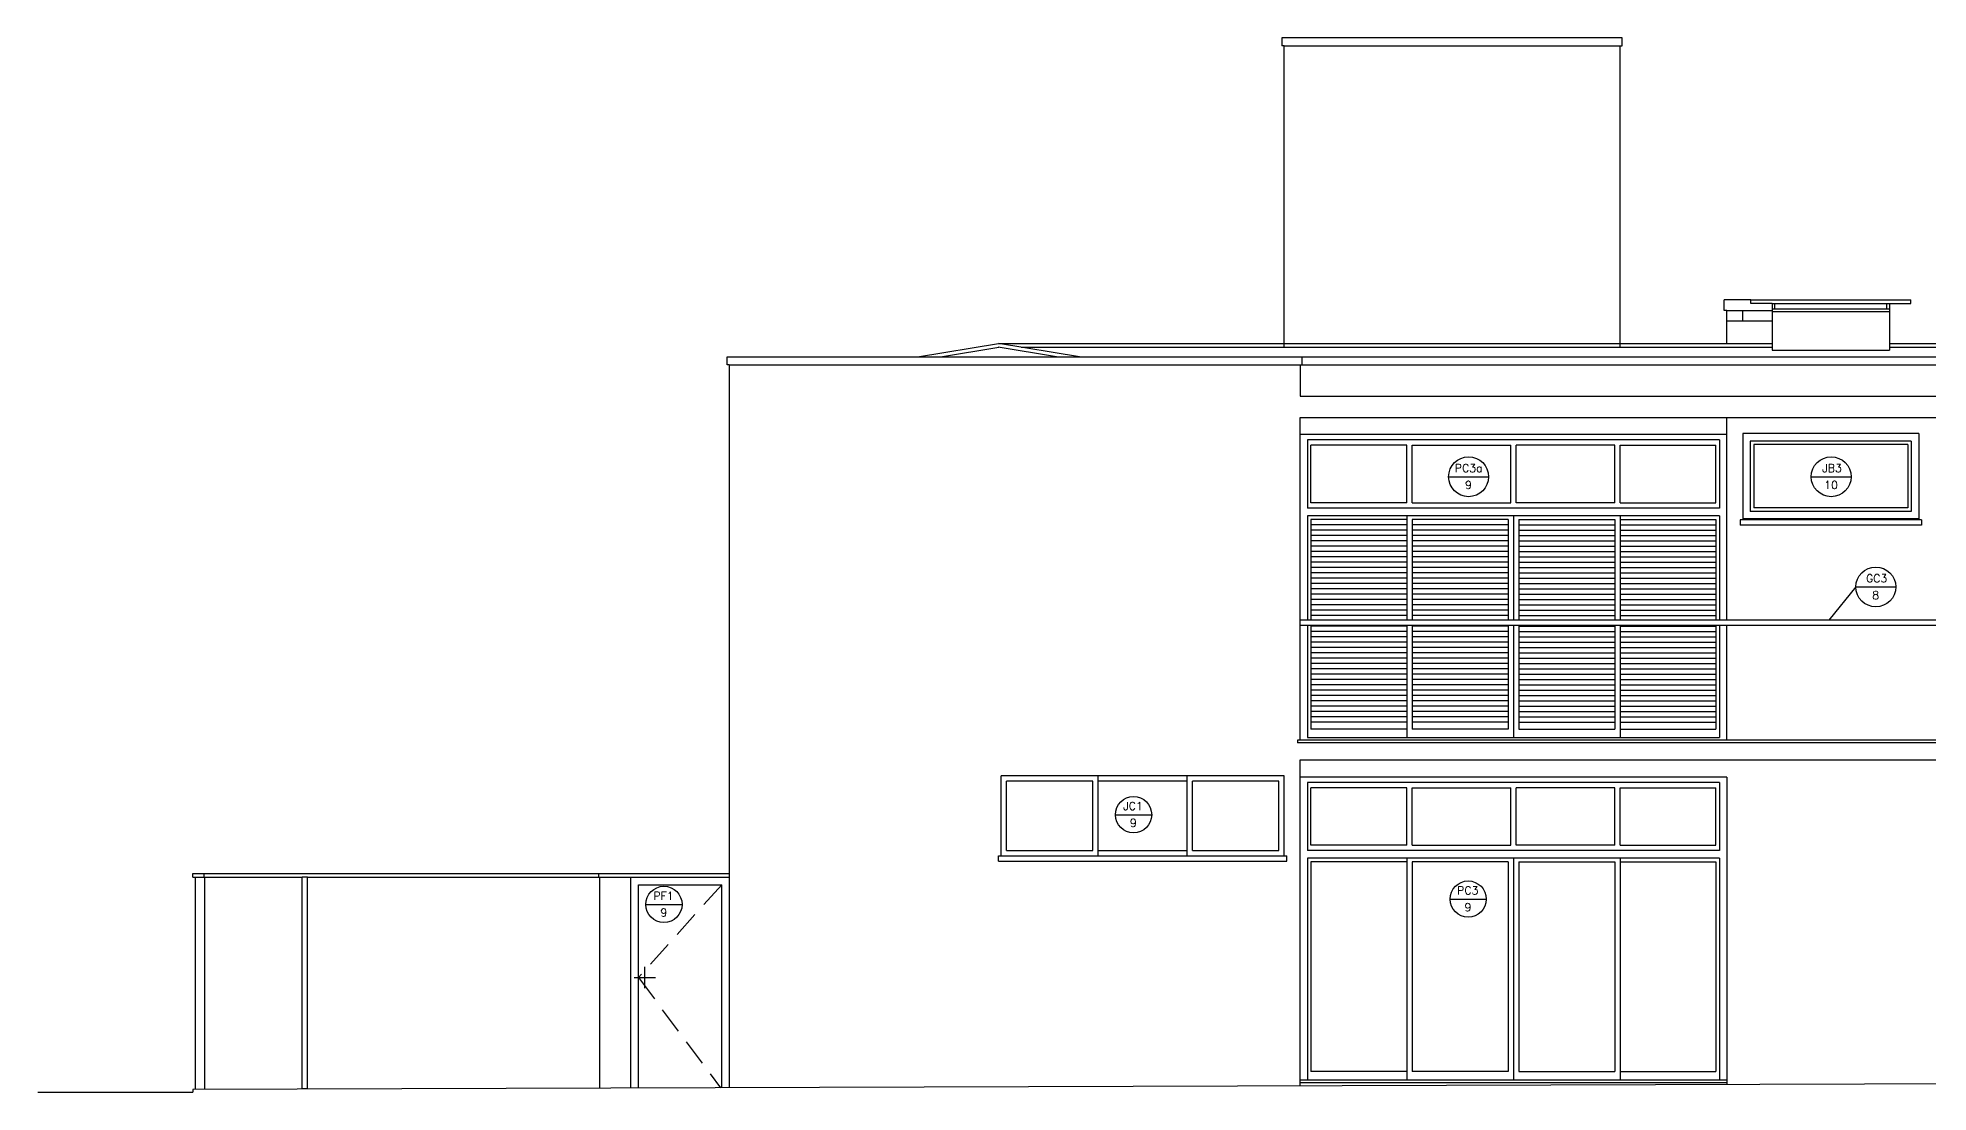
# Model space of a CAD drawing. Header units: millimetres. Extents: x 681.3 to 771.6, y 146.7 to 157.9.
# Drawn here: x 734.21 to 751.93, y 148.05 to 157.93 of the extents above; entities that cross this region are included whole.
import ezdxf

# ---------------------------------------------------------------- set-up
doc = ezdxf.new("R2010")
doc.units = ezdxf.units.MM
doc.linetypes.add('HIDDEN', pattern=[0.375, 0.25, -0.125])
for name, color, linetype in [('CAIX', 2, 'Continuous'), ('CAIXN', 7, 'Continuous'), ('LPROJ', 7, 'HIDDEN'), ('LVISTA', 1, 'Continuous'), ('LVISTA01', 8, 'Continuous'), ('LVISTA02', 1, 'Continuous'), ('LVISTA03', 4, 'Continuous'), ('NOTAS', 2, 'Continuous')]:
    doc.layers.add(name, color=color, linetype=linetype)
doc.styles.add('60-50', font='romans.shx', dxfattribs={"height": 0.075})

msp = doc.modelspace()

# ---------------------------------------------------------------- linework, layer by layer
at = {"layer": 'CAIX'}
for p, q in [((736.693, 148.083), (736.693, 150.063)), ((736.743, 150.063), (736.693, 150.063)), ((736.743, 148.083), (736.743, 150.063)), ((736.693, 148.083), (736.743, 148.083))]:
    msp.add_line(p, q, dxfattribs=at)
at = {"layer": 'CAIXN', "color": 8, "ltscale": 0.5}
for p, q in [((747.436, 153.818), (747.81, 153.818)), ((750.834, 153.818), (751.208, 153.818)), ((751.252, 152.785), (750.998, 152.473)), ((751.252, 152.785), (751.626, 152.785)), ((744.313, 150.65), (744.653, 150.65)), ((739.912, 149.809), (740.252, 149.809)), ((747.449, 149.859), (747.789, 149.859))]:
    msp.add_line(p, q, dxfattribs=at)
for centre, radius in [((747.623, 153.818), 0.187), ((751.021, 153.818), 0.187), ((751.439, 152.785), 0.187), ((744.483, 150.65), 0.17), ((740.082, 149.809), 0.17), ((747.619, 149.859), 0.17)]:
    msp.add_circle(centre, radius, dxfattribs=at)
at = {"layer": 'LPROJ'}
for p, q in [((740.623, 149.993), (739.843, 149.123)), ((739.843, 149.123), (740.611, 148.089))]:
    msp.add_line(p, q, dxfattribs=at)
at = {"layer": 'LVISTA', "color": 4}
for p, q in [((750.268, 155.478), (751.768, 155.478)), ((750.268, 155.443), (750.268, 155.478)), ((750.468, 155.443), (750.268, 155.443)), ((750.468, 155.443), (750.468, 155.005)), ((751.568, 155.443), (751.568, 155.005)), ((751.568, 155.443), (751.768, 155.443)), ((751.768, 155.443), (751.768, 155.478))]:
    msp.add_line(p, q, dxfattribs=at)
at = {"layer": 'LVISTA'}
for p, q in [((750.468, 155.443), (751.568, 155.443)), ((750.468, 155.393), (751.568, 155.393)), ((750.493, 155.393), (750.493, 155.443)), ((751.543, 155.393), (751.543, 155.443)), ((750.468, 155.368), (751.568, 155.368)), ((750.468, 155.005), (751.568, 155.005))]:
    msp.add_line(p, q, dxfattribs=at)
at = {"layer": 'LVISTA01'}
for p, q in [((750.018, 155.378), (750.018, 155.478)), ((750.268, 155.478), (750.018, 155.478)), ((750.043, 155.378), (750.018, 155.378)), ((750.043, 155.067), (750.043, 155.378)), ((750.043, 155.378), (750.468, 155.378)), ((750.193, 155.278), (750.193, 155.378)), ((750.468, 155.278), (750.043, 155.278)), ((742.673, 154.943), (743.22, 155.032)), ((743.762, 154.943), (743.215, 155.032)), ((743.43, 155.032), (750.468, 155.032)), ((751.568, 155.032), (757.768, 155.032)), ((750.043, 154.213), (746.043, 154.213)), ((746.113, 154.163), (746.113, 153.523)), ((749.973, 154.163), (746.113, 154.163)), ((749.973, 154.163), (749.973, 153.523)), ((750.263, 154.153), (750.263, 153.493)), ((751.772, 154.153), (750.263, 154.153)), ((751.772, 154.153), (751.772, 153.493)), ((747.043, 154.113), (746.145, 154.113)), ((746.145, 153.573), (746.145, 154.113)), ((747.043, 153.573), (747.043, 154.113)), ((747.093, 153.573), (747.093, 154.113)), ((747.093, 154.113), (748.018, 154.113)), ((748.018, 153.573), (748.018, 154.113)), ((748.993, 154.113), (748.068, 154.113)), ((748.068, 153.573), (748.068, 154.113)), ((748.993, 153.573), (748.993, 154.113)), ((749.043, 154.113), (749.94, 154.113)), ((749.043, 153.573), (749.043, 154.113)), ((749.94, 153.573), (749.94, 154.113)), ((750.295, 154.121), (750.295, 153.526)), ((751.74, 154.121), (750.295, 154.121)), ((751.74, 154.121), (751.74, 153.526)), ((749.973, 153.523), (746.113, 153.523)), ((749.973, 153.453), (746.113, 153.453)), ((746.113, 153.453), (746.113, 152.473)), ((747.043, 153.573), (746.145, 153.573)), ((747.043, 153.453), (747.043, 152.473)), ((747.093, 153.573), (748.018, 153.573)), ((748.043, 153.453), (748.043, 152.473)), ((748.993, 153.573), (748.068, 153.573)), ((749.043, 153.573), (749.94, 153.573)), ((749.043, 153.453), (749.043, 152.473)), ((749.973, 153.453), (749.973, 152.473)), ((751.772, 153.493), (750.263, 153.493)), ((751.74, 153.526), (750.295, 153.526)), ((746.145, 153.417), (746.145, 152.473)), ((747.043, 153.417), (746.145, 153.417)), ((747.043, 153.367), (746.145, 153.367)), ((747.043, 153.317), (746.145, 153.317)), ((747.043, 153.267), (746.145, 153.267)), ((747.993, 153.417), (747.093, 153.417)), ((747.093, 153.417), (747.093, 152.473)), ((747.993, 153.367), (747.093, 153.367)), ((747.993, 153.317), (747.093, 153.317)), ((747.993, 153.267), (747.093, 153.267)), ((747.993, 153.417), (747.993, 152.473)), ((748.093, 153.417), (748.993, 153.417)), ((748.093, 153.417), (748.093, 152.473)), ((748.093, 153.367), (748.993, 153.367)), ((748.093, 153.317), (748.993, 153.317)), ((748.093, 153.267), (748.993, 153.267)), ((748.993, 153.417), (748.993, 152.473)), ((749.043, 153.417), (749.94, 153.417)), ((749.043, 153.367), (749.94, 153.367)), ((749.043, 153.317), (749.94, 153.317)), ((749.043, 153.267), (749.94, 153.267)), ((749.94, 153.417), (749.94, 152.473)), ((747.043, 153.217), (746.145, 153.217)), ((747.043, 153.167), (746.145, 153.167)), ((747.043, 153.117), (746.145, 153.117)), ((747.043, 153.067), (746.145, 153.067)), ((747.993, 153.217), (747.093, 153.217)), ((747.993, 153.167), (747.093, 153.167)), ((747.993, 153.117), (747.093, 153.117)), ((747.993, 153.067), (747.093, 153.067)), ((748.093, 153.217), (748.993, 153.217)), ((748.093, 153.167), (748.993, 153.167)), ((748.093, 153.117), (748.993, 153.117)), ((748.093, 153.067), (748.993, 153.067)), ((749.043, 153.217), (749.94, 153.217)), ((749.043, 153.167), (749.94, 153.167)), ((749.043, 153.117), (749.94, 153.117)), ((749.043, 153.067), (749.94, 153.067)), ((747.043, 153.017), (746.145, 153.017)), ((747.043, 152.967), (746.145, 152.967)), ((747.043, 152.917), (746.145, 152.917)), ((747.993, 153.017), (747.093, 153.017)), ((747.993, 152.967), (747.093, 152.967)), ((747.993, 152.917), (747.093, 152.917)), ((748.093, 153.017), (748.993, 153.017)), ((748.093, 152.967), (748.993, 152.967)), ((748.093, 152.917), (748.993, 152.917)), ((749.043, 153.017), (749.94, 153.017)), ((749.043, 152.967), (749.94, 152.967)), ((749.043, 152.917), (749.94, 152.917)), ((747.043, 152.867), (746.145, 152.867)), ((747.043, 152.817), (746.145, 152.817)), ((747.043, 152.767), (746.145, 152.767)), ((747.043, 152.717), (746.145, 152.717)), ((747.993, 152.867), (747.093, 152.867)), ((747.993, 152.817), (747.093, 152.817)), ((747.993, 152.767), (747.093, 152.767)), ((747.993, 152.717), (747.093, 152.717)), ((748.093, 152.867), (748.993, 152.867)), ((748.093, 152.817), (748.993, 152.817)), ((748.093, 152.767), (748.993, 152.767)), ((748.093, 152.717), (748.993, 152.717)), ((749.043, 152.867), (749.94, 152.867)), ((749.043, 152.817), (749.94, 152.817)), ((749.043, 152.767), (749.94, 152.767)), ((749.043, 152.717), (749.94, 152.717)), ((747.043, 152.667), (746.145, 152.667)), ((747.043, 152.617), (746.145, 152.617)), ((747.043, 152.567), (746.145, 152.567)), ((747.993, 152.667), (747.093, 152.667)), ((747.993, 152.617), (747.093, 152.617)), ((747.993, 152.567), (747.093, 152.567)), ((748.093, 152.667), (748.993, 152.667)), ((748.093, 152.617), (748.993, 152.617)), ((748.093, 152.567), (748.993, 152.567)), ((749.043, 152.667), (749.94, 152.667)), ((749.043, 152.617), (749.94, 152.617)), ((749.043, 152.567), (749.94, 152.567)), ((746.113, 152.423), (746.113, 151.373)), ((747.043, 152.517), (746.145, 152.517)), ((746.145, 152.423), (746.145, 151.453)), ((747.043, 152.417), (746.145, 152.417)), ((747.043, 152.367), (746.145, 152.367)), ((747.043, 152.423), (747.043, 151.373)), ((747.993, 152.517), (747.093, 152.517)), ((747.093, 152.423), (747.093, 151.453)), ((747.993, 152.417), (747.093, 152.417)), ((747.993, 152.367), (747.093, 152.367)), ((747.993, 152.423), (747.993, 151.453)), ((748.043, 152.423), (748.043, 151.373)), ((748.093, 152.517), (748.993, 152.517)), ((748.093, 152.423), (748.093, 151.453)), ((748.093, 152.417), (748.993, 152.417)), ((748.093, 152.367), (748.993, 152.367)), ((748.993, 152.423), (748.993, 151.453)), ((749.043, 152.517), (749.94, 152.517)), ((749.043, 152.423), (749.043, 151.373)), ((749.043, 152.417), (749.94, 152.417)), ((749.043, 152.367), (749.94, 152.367)), ((749.94, 152.423), (749.94, 151.453)), ((749.973, 152.423), (749.973, 151.373)), ((747.043, 152.317), (746.145, 152.317)), ((747.043, 152.267), (746.145, 152.267)), ((747.043, 152.217), (746.145, 152.217)), ((747.993, 152.317), (747.093, 152.317)), ((747.993, 152.267), (747.093, 152.267)), ((747.993, 152.217), (747.093, 152.217)), ((748.093, 152.317), (748.993, 152.317)), ((748.093, 152.267), (748.993, 152.267)), ((748.093, 152.217), (748.993, 152.217)), ((749.043, 152.317), (749.94, 152.317)), ((749.043, 152.267), (749.94, 152.267)), ((749.043, 152.217), (749.94, 152.217)), ((747.043, 152.167), (746.145, 152.167)), ((747.043, 152.117), (746.145, 152.117)), ((747.043, 152.067), (746.145, 152.067)), ((747.043, 152.017), (746.145, 152.017)), ((747.993, 152.167), (747.093, 152.167)), ((747.993, 152.117), (747.093, 152.117)), ((747.993, 152.067), (747.093, 152.067)), ((747.993, 152.017), (747.093, 152.017)), ((748.093, 152.167), (748.993, 152.167)), ((748.093, 152.117), (748.993, 152.117)), ((748.093, 152.067), (748.993, 152.067)), ((748.093, 152.017), (748.993, 152.017)), ((749.043, 152.167), (749.94, 152.167)), ((749.043, 152.117), (749.94, 152.117)), ((749.043, 152.067), (749.94, 152.067)), ((749.043, 152.017), (749.94, 152.017)), ((747.043, 151.967), (746.145, 151.967)), ((747.043, 151.917), (746.145, 151.917)), ((747.043, 151.867), (746.145, 151.867)), ((747.993, 151.967), (747.093, 151.967)), ((747.993, 151.917), (747.093, 151.917)), ((747.993, 151.867), (747.093, 151.867)), ((748.093, 151.967), (748.993, 151.967)), ((748.093, 151.917), (748.993, 151.917)), ((748.093, 151.867), (748.993, 151.867)), ((749.043, 151.967), (749.94, 151.967)), ((749.043, 151.917), (749.94, 151.917)), ((749.043, 151.867), (749.94, 151.867)), ((747.043, 151.817), (746.145, 151.817)), ((747.043, 151.767), (746.145, 151.767)), ((747.043, 151.717), (746.145, 151.717)), ((747.043, 151.667), (746.145, 151.667)), ((747.993, 151.817), (747.093, 151.817)), ((747.993, 151.767), (747.093, 151.767)), ((747.993, 151.717), (747.093, 151.717)), ((747.993, 151.667), (747.093, 151.667)), ((748.093, 151.817), (748.993, 151.817)), ((748.093, 151.767), (748.993, 151.767)), ((748.093, 151.717), (748.993, 151.717)), ((748.093, 151.667), (748.993, 151.667)), ((749.043, 151.817), (749.94, 151.817)), ((749.043, 151.767), (749.94, 151.767)), ((749.043, 151.717), (749.94, 151.717)), ((749.043, 151.667), (749.94, 151.667)), ((747.043, 151.617), (746.145, 151.617)), ((747.043, 151.567), (746.145, 151.567)), ((747.043, 151.517), (746.145, 151.517)), ((747.993, 151.617), (747.093, 151.617)), ((747.993, 151.567), (747.093, 151.567)), ((747.993, 151.517), (747.093, 151.517)), ((748.093, 151.617), (748.993, 151.617)), ((748.093, 151.567), (748.993, 151.567)), ((748.093, 151.517), (748.993, 151.517)), ((749.043, 151.617), (749.94, 151.617)), ((749.043, 151.567), (749.94, 151.567)), ((749.043, 151.517), (749.94, 151.517)), ((746.113, 151.373), (749.973, 151.373)), ((747.043, 151.453), (746.145, 151.453)), ((747.993, 151.453), (747.093, 151.453)), ((748.093, 151.453), (748.993, 151.453)), ((749.043, 151.453), (749.94, 151.453)), ((746.113, 150.953), (746.113, 150.313)), ((749.973, 150.953), (746.113, 150.953)), ((749.973, 150.953), (749.973, 150.313)), ((747.043, 150.903), (746.145, 150.903)), ((746.145, 150.363), (746.145, 150.903)), ((747.043, 150.363), (747.043, 150.903)), ((747.093, 150.363), (747.093, 150.903)), ((747.093, 150.903), (748.018, 150.903)), ((748.018, 150.363), (748.018, 150.903)), ((748.993, 150.903), (748.068, 150.903)), ((748.068, 150.363), (748.068, 150.903)), ((748.993, 150.363), (748.993, 150.903)), ((749.043, 150.903), (749.94, 150.903)), ((749.043, 150.363), (749.043, 150.903)), ((749.94, 150.363), (749.94, 150.903)), ((749.973, 150.313), (746.113, 150.313)), ((749.973, 150.243), (746.113, 150.243)), ((746.113, 150.243), (746.113, 148.163)), ((747.043, 150.363), (746.145, 150.363)), ((747.043, 150.243), (747.043, 148.163)), ((747.093, 150.363), (748.018, 150.363)), ((748.043, 150.243), (748.043, 148.163)), ((748.993, 150.363), (748.068, 150.363)), ((749.043, 150.363), (749.94, 150.363)), ((749.043, 150.243), (749.043, 148.163)), ((749.973, 150.243), (749.973, 148.163)), ((746.145, 150.207), (746.145, 148.243)), ((747.043, 150.207), (746.145, 150.207)), ((747.993, 150.207), (747.093, 150.207)), ((747.093, 150.207), (747.093, 148.243)), ((747.993, 150.207), (747.993, 148.243)), ((748.093, 150.207), (748.993, 150.207)), ((748.093, 150.207), (748.093, 148.243)), ((748.993, 150.207), (748.993, 148.243)), ((749.043, 150.207), (749.94, 150.207)), ((749.94, 150.207), (749.94, 148.243)), ((747.043, 148.243), (746.145, 148.243)), ((747.993, 148.243), (747.093, 148.243)), ((748.093, 148.243), (748.993, 148.243)), ((749.043, 148.243), (749.94, 148.243))]:
    msp.add_line(p, q, dxfattribs=at)
at = {"layer": 'LVISTA02', "color": 3}
for p, q in [((749.063, 157.933), (745.873, 157.933)), ((745.873, 157.933), (745.873, 157.858)), ((745.893, 157.858), (745.873, 157.858)), ((745.893, 155.032), (745.893, 157.858)), ((749.043, 155.032), (749.043, 157.858)), ((749.043, 157.858), (749.063, 157.858)), ((749.063, 157.858), (749.063, 157.933)), ((735.668, 150.063), (735.668, 150.098)), ((735.668, 150.098), (739.472, 150.098)), ((735.693, 148.073), (735.693, 150.063))]:
    msp.add_line(p, q, dxfattribs=at)
at = {"layer": 'LVISTA02'}
for p, q in [((745.893, 157.858), (749.043, 157.858)), ((740.693, 154.868), (746.043, 154.868)), ((746.063, 154.868), (760.593, 154.868)), ((750.193, 154.223), (750.193, 153.423)), ((751.843, 154.223), (750.193, 154.223)), ((751.843, 154.223), (751.843, 153.423)), ((751.843, 153.423), (750.193, 153.423)), ((751.868, 153.415), (750.168, 153.415)), ((750.168, 153.415), (750.168, 153.365)), ((751.868, 153.365), (750.168, 153.365)), ((751.868, 153.415), (751.868, 153.365)), ((746.018, 151.348), (746.018, 151.323)), ((746.043, 151.348), (746.018, 151.348)), ((760.593, 151.323), (746.018, 151.323)), ((743.243, 150.265), (743.243, 151.013)), ((745.893, 151.013), (743.243, 151.013)), ((745.893, 150.265), (745.893, 151.013)), ((750.043, 151.003), (746.043, 151.003)), ((750.043, 151.003), (750.043, 148.118)), ((743.218, 150.265), (745.918, 150.265)), ((743.218, 150.215), (743.218, 150.265)), ((745.918, 150.215), (745.918, 150.265)), ((735.668, 150.063), (736.693, 150.063)), ((735.772, 150.063), (735.772, 150.098)), ((735.78, 148.073), (735.78, 150.063)), ((736.743, 150.063), (740.693, 150.063)), ((739.773, 148.086), (739.773, 150.063)), ((740.693, 150.098), (740.693, 148.089)), ((743.218, 150.215), (745.918, 150.215)), ((739.843, 148.086), (739.843, 149.993)), ((739.843, 149.993), (740.623, 149.993)), ((740.623, 148.089), (740.623, 149.993)), ((746.043, 148.163), (750.043, 148.163)), ((746.043, 148.138), (750.043, 148.138))]:
    msp.add_line(p, q, dxfattribs=at)
at = {"layer": 'LVISTA02', "color": 5}
for p, q in [((742.458, 154.943), (743.218, 155.067)), ((743.977, 154.943), (743.218, 155.067)), ((750.043, 152.473), (750.043, 154.373)), ((750.043, 151.348), (750.043, 152.423)), ((739.472, 150.063), (739.472, 150.098)), ((739.472, 150.098), (740.693, 150.098)), ((739.48, 148.085), (739.48, 150.063))]:
    msp.add_line(p, q, dxfattribs=at)
at = {"layer": 'LVISTA02', "color": 4}
for p, q in [((743.218, 155.067), (750.468, 155.067)), ((751.568, 155.067), (757.768, 155.067))]:
    msp.add_line(p, q, dxfattribs=at)
at = {"layer": 'LVISTA02', "color": 8}
for p, q in [((743.293, 150.315), (743.293, 150.963)), ((744.101, 150.963), (743.293, 150.963)), ((744.101, 150.315), (744.101, 150.963)), ((744.151, 150.265), (744.151, 151.013)), ((744.984, 150.963), (744.151, 150.963)), ((744.984, 150.265), (744.984, 151.013)), ((745.034, 150.315), (745.034, 150.963)), ((745.843, 150.963), (745.034, 150.963)), ((745.843, 150.315), (745.843, 150.963)), ((743.293, 150.315), (744.101, 150.315)), ((744.151, 150.315), (744.984, 150.315)), ((745.034, 150.315), (745.843, 150.315))]:
    msp.add_line(p, q, dxfattribs=at)
at = {"layer": 'LVISTA02', "color": 6}
for p, q in [((767.484, 148.173), (735.668, 148.073)), ((734.214, 148.048), (735.668, 148.048)), ((735.668, 148.073), (735.668, 148.048))]:
    msp.add_line(p, q, dxfattribs=at)
at = {"layer": 'LVISTA03', "color": 6}
for p, q in [((740.673, 154.943), (746.063, 154.943)), ((740.673, 154.868), (740.673, 154.943)), ((740.693, 154.868), (740.673, 154.868)), ((740.693, 154.868), (740.693, 150.098)), ((746.043, 154.868), (746.063, 154.868)), ((746.043, 154.868), (746.043, 154.573)), ((746.063, 154.868), (746.063, 154.943)), ((746.043, 154.573), (760.593, 154.573)), ((746.043, 154.373), (760.593, 154.373)), ((746.043, 151.348), (746.043, 154.373)), ((760.518, 152.473), (746.043, 152.473)), ((760.518, 152.423), (746.043, 152.423)), ((760.618, 151.348), (746.043, 151.348)), ((746.043, 148.106), (746.043, 151.163)), ((746.043, 151.163), (760.593, 151.163))]:
    msp.add_line(p, q, dxfattribs=at)
at = {"layer": 'LVISTA03', "color": 5}
msp.add_line((746.063, 154.943), (760.613, 154.943), dxfattribs=at)
at = {"layer": 'NOTAS'}
for p, q in [((739.903, 149.023), (739.903, 149.223)), ((739.803, 149.123), (740.003, 149.123))]:
    msp.add_line(p, q, dxfattribs=at)

# ---------------------------------------------------------------- texts
at = {"layer": 'CAIXN', "color": 2, "ltscale": 0.5, "char_height": 0.075, "attachment_point": 5, "style": '60-50'}
for s, insert in [('PC3a', (747.624, 153.899)), ('9', (747.621, 153.741)), ('JB3', (751.029, 153.899)), ('10', (751.019, 153.741)), ('GC3', (751.447, 152.866)), ('8', (751.438, 152.708)), ('JC1', (744.478, 150.731)), ('9', (744.481, 150.573)), ('PF1', (740.078, 149.889)), ('PC3', (747.615, 149.94)), ('9', (740.08, 149.732)), ('9', (747.617, 149.782))]:
    msp.add_mtext(s, dxfattribs=dict(at, insert=insert))

doc.saveas('drawing.dxf')
